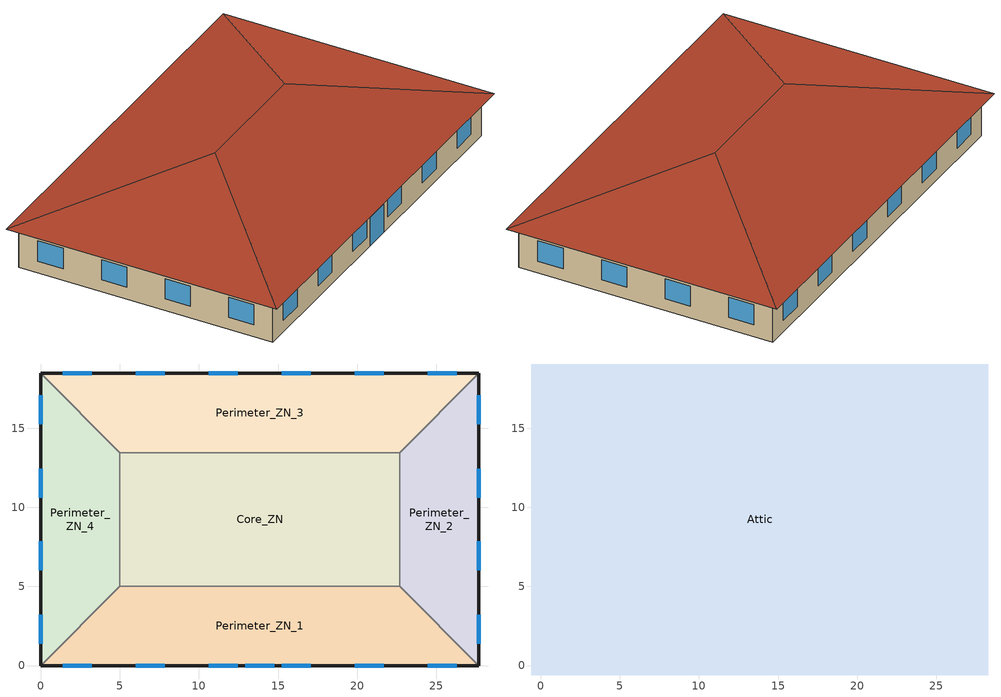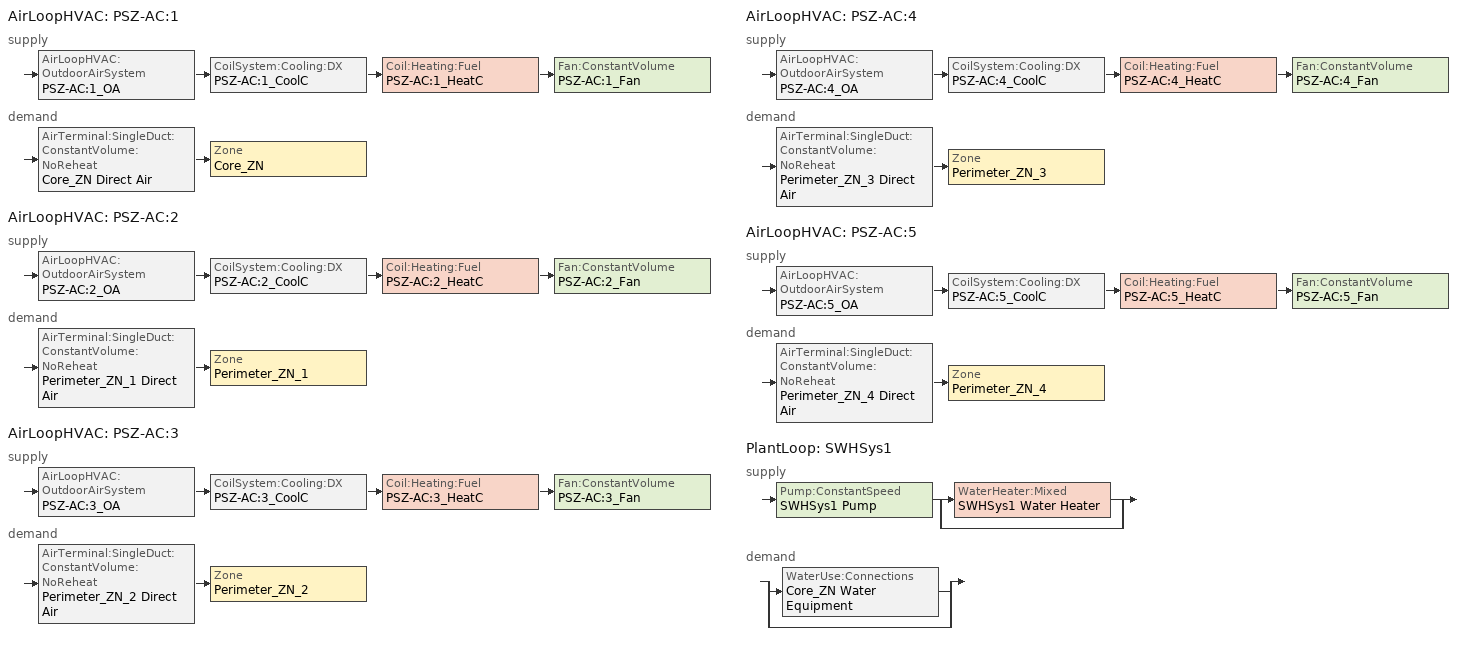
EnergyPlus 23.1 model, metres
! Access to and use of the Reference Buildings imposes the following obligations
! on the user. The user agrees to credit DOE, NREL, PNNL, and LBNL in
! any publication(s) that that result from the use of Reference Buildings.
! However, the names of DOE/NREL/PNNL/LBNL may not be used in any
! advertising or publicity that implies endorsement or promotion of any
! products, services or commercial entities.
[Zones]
Core_ZN
 floor ground (ext-slab): 5,13.46 22.69,13.46 22.69,5 5,5 z0
 wall to Perimeter_ZN_2 (int-walls): 22.69,5 22.69,13.46 z0:3.05
 wall to Perimeter_ZN_3 (int-walls): 22.69,13.46 5,13.46 z0:3.05
 wall to Perimeter_ZN_1 (int-walls): 5,5 22.69,5 z0:3.05
 wall to Perimeter_ZN_4 (int-walls): 5,13.46 5,5 z0:3.05
Perimeter_ZN_1
 floor ground (ext-slab): 27.69,0 0,0 5,5 22.69,5 z0
 wall outside (Mass Non-res Ext Wall): 0,0 27.69,0 z0:3.05
 wall to Perimeter_ZN_2 (int-walls): 27.69,0 22.69,5 z0:3.05
 wall to Perimeter_ZN_4 (int-walls): 5,5 0,0 z0:3.05
 window (Window Non-res Fixed): 1.39,0 3.22,0 / 6.01,0 7.84,0 / 10.62,0 12.45,0 / 15.24,0 17.07,0 / 19.85,0 21.68,0 / 24.47,0 26.3,0 z0.9:2.42; 12.93,0 14.76,0 z0:2.13
Perimeter_ZN_2
 floor ground (ext-slab): 22.69,13.46 27.69,18.46 27.69,0 22.69,5 z0
 wall outside (Mass Non-res Ext Wall): 27.69,0 27.69,18.46 z0:3.05
 wall to Perimeter_ZN_3 (int-walls): 27.69,18.46 22.69,13.46 z0:3.05
 window (Window Non-res Fixed): 27.69,1.39 27.69,3.22 / 27.69,6.01 27.69,7.84 / 27.69,10.62 27.69,12.45 / 27.69,15.24 27.69,17.07 z0.9:2.42
Perimeter_ZN_3
 floor ground (ext-slab): 5,13.46 0,18.46 27.69,18.46 22.69,13.46 z0
 wall outside (Mass Non-res Ext Wall): 27.69,18.46 0,18.46 z0:3.05
 wall to Perimeter_ZN_4 (int-walls): 0,18.46 5,13.46 z0:3.05
 window (Window Non-res Fixed): 26.3,18.46 24.47,18.46 / 21.68,18.46 19.85,18.46 / 17.07,18.46 15.24,18.46 / 12.45,18.46 10.62,18.46 / 7.84,18.46 6.01,18.46 / 3.22,18.46 1.39,18.46 z0.9:2.42
Perimeter_ZN_4
 floor ground (ext-slab): 5,5 0,0 0,18.46 5,13.46 z0
 wall outside (Mass Non-res Ext Wall): 0,18.46 0,0 z0:3.05
 window (Window Non-res Fixed): 0,17.07 0,15.24 / 0,12.45 0,10.62 / 0,7.84 0,6.01 / 0,3.22 0,1.39 z0.9:2.42
Attic
 floor outside (Attic Non-res Floor): 28.29,19.06 28.29,-0.6 27.69,0 27.69,18.46 z3.05; -0.6,19.06 28.29,19.06 27.69,18.46 0,18.46 z3.05; 0,0 27.69,0 28.29,-0.6 -0.6,-0.6 z3.05; -0.6,19.06 0,18.46 0,0 -0.6,-0.6 z3.05
 floor to Core_ZN (Attic Non-res Floor): 5,13.46 22.69,13.46 22.69,5 5,5 z3.05
 floor to Perimeter_ZN_2 (Attic Non-res Floor): 22.69,5 22.69,13.46 27.69,18.46 27.69,0 z3.05
 floor to Perimeter_ZN_3 (Attic Non-res Floor): 0,18.46 27.69,18.46 22.69,13.46 5,13.46 z3.05
 floor to Perimeter_ZN_1 (Attic Non-res Floor): 0,0 5,5 22.69,5 27.69,0 z3.05
 floor to Perimeter_ZN_4 (Attic Non-res Floor): 5,13.46 5,5 0,0 0,18.46 z3.05
 roof outside (Attic Non-res Roof): 28.29,-0.6,3.05 28.29,19.06,3.05 18.46,9.23,6.33; 28.29,19.06,3.05 -0.6,19.06,3.05 9.23,9.23,6.33 18.46,9.23,6.33; -0.6,-0.6,3.05 28.29,-0.6,3.05 18.46,9.23,6.33 9.23,9.23,6.33; -0.6,19.06,3.05 -0.6,-0.6,3.05 9.23,9.23,6.33
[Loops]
AirLoopHVAC 'PSZ-AC:1'
 supply: AirLoopHVAC:OutdoorAirSystem 'PSZ-AC:1_OA' > CoilSystem:Cooling:DX 'PSZ-AC:1_CoolC' > Coil:Heating:Fuel 'PSZ-AC:1_HeatC' > Fan:ConstantVolume 'PSZ-AC:1_Fan'
 demand: AirTerminal:SingleDuct:ConstantVolume:NoReheat 'Core_ZN Direct Air' > Zone 'Core_ZN'
AirLoopHVAC 'PSZ-AC:2'
 supply: AirLoopHVAC:OutdoorAirSystem 'PSZ-AC:2_OA' > CoilSystem:Cooling:DX 'PSZ-AC:2_CoolC' > Coil:Heating:Fuel 'PSZ-AC:2_HeatC' > Fan:ConstantVolume 'PSZ-AC:2_Fan'
 demand: AirTerminal:SingleDuct:ConstantVolume:NoReheat 'Perimeter_ZN_1 Direct Air' > Zone 'Perimeter_ZN_1'
AirLoopHVAC 'PSZ-AC:3'
 supply: AirLoopHVAC:OutdoorAirSystem 'PSZ-AC:3_OA' > CoilSystem:Cooling:DX 'PSZ-AC:3_CoolC' > Coil:Heating:Fuel 'PSZ-AC:3_HeatC' > Fan:ConstantVolume 'PSZ-AC:3_Fan'
 demand: AirTerminal:SingleDuct:ConstantVolume:NoReheat 'Perimeter_ZN_2 Direct Air' > Zone 'Perimeter_ZN_2'
AirLoopHVAC 'PSZ-AC:4'
 supply: AirLoopHVAC:OutdoorAirSystem 'PSZ-AC:4_OA' > CoilSystem:Cooling:DX 'PSZ-AC:4_CoolC' > Coil:Heating:Fuel 'PSZ-AC:4_HeatC' > Fan:ConstantVolume 'PSZ-AC:4_Fan'
 demand: AirTerminal:SingleDuct:ConstantVolume:NoReheat 'Perimeter_ZN_3 Direct Air' > Zone 'Perimeter_ZN_3'
AirLoopHVAC 'PSZ-AC:5'
 supply: AirLoopHVAC:OutdoorAirSystem 'PSZ-AC:5_OA' > CoilSystem:Cooling:DX 'PSZ-AC:5_CoolC' > Coil:Heating:Fuel 'PSZ-AC:5_HeatC' > Fan:ConstantVolume 'PSZ-AC:5_Fan'
 demand: AirTerminal:SingleDuct:ConstantVolume:NoReheat 'Perimeter_ZN_4 Direct Air' > Zone 'Perimeter_ZN_4'
PlantLoop 'SWHSys1'
 supply: Pump:ConstantSpeed 'SWHSys1 Pump' > split
  | WaterHeater:Mixed 'SWHSys1 Water Heater'
  | bypass
 demand: split
  | WaterUse:Connections 'Core_ZN Water Equipment'
  | bypass
[Building]
Ref Bldg Small Office Post1980_v1.3_5.0: North Axis {deg}=0; Terrain=City; Loads Convergence Tolerance Value {W}=0.04; Temperature Convergence Tolerance Value {deltaC}=0.2; Solar Distribution=FullInteriorAndExterior; Maximum Number of Warmup Days=25; Minimum Number of Warmup Days=6
[Site:Location]
USA GA-ATLANTA: Latitude {deg}=33.65; Longitude {deg}=-84.42; Time Zone {hr}=-5; Elevation {m}=315
[SizingPeriod:DesignDay] Day of Month=21; Humidity Condition Type=Wetbulb; Barometric Pressure {Pa}=97598; Rain Indicator=No; Snow Indicator=No; Daylight Saving Time Indicator=No; Solar Model Indicator=ASHRAEClearSky
Name | Month | Day Type | Maximum Dry-Bulb Temperature {C} | Daily Dry-Bulb Temperature Range {deltaC} | Wetbulb or DewPoint at Maximum Dry-Bulb {C} | Wind Speed {m/s} | Wind Direction {deg} | Sky Clearness
ATLANTA Ann Htg 99.6% Condns DB | 1 | WinterDesignDay | -7.3 | 0 | -7.3 | 5.3 | 320 | 0
ATLANTA Ann Clg .4% Condns WB=>MDB | 7 | SummerDesignDay | 31.4 | 9.7 | 25.2 | 4 | 300 | 1
[Site:WaterMainsTemperature]
Calculation Method=CORRELATION; Annual Average Outdoor Air Temperature {C}=15.83; Maximum Difference In Monthly Average Outdoor Air Temperatures {deltaC}=20.5
[Site:GroundTemperature:BuildingSurface]
19.963, 19.905, 19.939, 20.453, 22.043, 22.528, 22.672, 22.78, 22.808, 21.178, 20.28, 20.042
[Construction]
Mass Non-res Ext Wall: 1IN Stucco, 8IN Concrete HW, Mass NonRes Wall Insulation, 1/2IN Gypsum
Attic Non-res Floor: 1/2IN Gypsum, AtticFloor NonRes Insulation, 1/2IN Gypsum
Attic Non-res Roof: Roof Membrane, Metal Decking
ext-slab: HW CONCRETE, CP02 CARPET PAD
int-walls: 1/2IN Gypsum, 1/2IN Gypsum
Window Non-res Fixed: NonRes Fixed Assembly Window
InteriorFurnishings: Std Wood 6inch
[Material] Thermal Absorptance=0.9
Name | Roughness | Thickness {m} | Conductivity {W/m-K} | Density {kg/m3} | Specific Heat {J/kg-K} | Solar Absorptance | Visible Absorptance
Mass NonRes Wall Insulation | MediumRough | 0.00914642 | 0.049 | 265 | 836.8 | 0.7 | 0.7
AtticFloor NonRes Insulation | MediumRough | 0.10017 | 0.049 | 265 | 836.8 | 0.7 | 0.7
Std Wood 6inch | MediumSmooth | 0.15 | 0.12 | 540 | 1210 | 0.7 | 0.7
1/2IN Gypsum | Smooth | 0.0127 | 0.16 | 784.9 | 830 | 0.92 | 0.92
1IN Stucco | Smooth | 0.0253 | 0.6918 | 1858 | 837 | 0.92 | 0.92
8IN CONCRETE HW | Rough | 0.2032 | 1.311 | 2240 | 836.8 | 0.7 | 0.7
HW CONCRETE | Rough | 0.1016 | 1.311 | 2240 | 836.8 | 0.7 | 0.7
Roof Membrane | VeryRough | 0.0095 | 0.16 | 1121.29 | 1460 | 0.7 | 0.7
Metal Decking | MediumSmooth | 0.0015 | 45.006 | 7680 | 418.4 | 0.7 | 0.3
[WindowMaterial:SimpleGlazingSystem]
NonRes Fixed Assembly Window: U-Factor {W/m2-K}=4.08816; Solar Heat Gain Coefficient=0.25
[Material:NoMass]
CP02 CARPET PAD: Roughness=VeryRough; Thermal Resistance {m2-K/W}=0.2165; Thermal Absorptance=0.9; Solar Absorptance=0.7; Visible Absorptance=0.8
[Zone] Type=1; Multiplier=1; Floor Area {m2}=autocalculate
Name | Part of Total Floor Area
Attic | No
Core_ZN; Perimeter_ZN_1; Perimeter_ZN_2; Perimeter_ZN_3; Perimeter_ZN_4 | Yes
[People] Number of People Schedule=BLDG_OCC_SCH; Number of People Calculation Method=Area/Person; Floor Area per Person {m2/person}=18.58; Fraction Radiant=0.3; Sensible Heat Fraction=AUTOCALCULATE; Activity Level Schedule=ACTIVITY_SCH; Enable ASHRAE 55 Comfort Warnings=No; Mean Radiant Temperature Calculation Type=ZoneAveraged; Work Efficiency Schedule=WORK_EFF_SCH; Clothing Insulation Calculation Method=ClothingInsulationSchedule; Clothing Insulation Schedule=CLOTHING_SCH; Air Velocity Schedule=AIR_VELO_SCH; Thermal Comfort Model 1 Type=FANGER
Name | Zone or ZoneList or Space or SpaceList
Core_ZN People | Core_ZN
Perimeter_ZN_1 People | Perimeter_ZN_1
Perimeter_ZN_2 People | Perimeter_ZN_2
Perimeter_ZN_3 People | Perimeter_ZN_3
Perimeter_ZN_4 People | Perimeter_ZN_4
[Lights] Schedule=BLDG_LIGHT_SCH; Design Level Calculation Method=Watts/Area; Watts per Zone Floor Area {W/m2}=19.48; Return Air Fraction=0; Fraction Radiant=0.7; Fraction Visible=0.2; Fraction Replaceable=1; Return Air Fraction Calculated from Plenum Temperature=No
Name | Zone or ZoneList or Space or SpaceList
Core_ZN_Lights | Core_ZN
Perimeter_ZN_1_Lights | Perimeter_ZN_1
Perimeter_ZN_2_Lights | Perimeter_ZN_2
Perimeter_ZN_3_Lights | Perimeter_ZN_3
Perimeter_ZN_4_Lights | Perimeter_ZN_4
[ElectricEquipment] Schedule=BLDG_EQUIP_SCH; Design Level Calculation Method=Watts/Area; Watts per Zone Floor Area {W/m2}=10.76; Fraction Latent=0; Fraction Radiant=0.5; Fraction Lost=0
Name | Zone or ZoneList or Space or SpaceList
Core_ZN_MiscPlug_Equip | Core_ZN
Perimeter_ZN_1_MiscPlug_Equip | Perimeter_ZN_1
Perimeter_ZN_2_MiscPlug_Equip | Perimeter_ZN_2
Perimeter_ZN_3_MiscPlug_Equip | Perimeter_ZN_3
Perimeter_ZN_4_MiscPlug_Equip | Perimeter_ZN_4
[Exterior:Lights]
Exterior Facade Lighting: Schedule=ALWAYS_ON; Design Level {W}=2766; Control Option=AstronomicalClock
[ZoneInfiltration:DesignFlowRate] Design Flow Rate Calculation Method=AirChanges/Hour; Constant Term Coefficient=1; Temperature Term Coefficient=0; Velocity Term Coefficient=0; Velocity Squared Term Coefficient=0
Name | Zone or ZoneList or Space or SpaceList | Schedule | Air Changes per Hour {1/hr}
Core_ZN_Infiltration | Core_ZN | INFIL_QUARTER_ON_SCH | 0.36
Perimeter_ZN_1_Infiltration | Perimeter_ZN_1 | INFIL_QUARTER_ON_SCH | 0.36
Perimeter_ZN_2_Infiltration | Perimeter_ZN_2 | INFIL_QUARTER_ON_SCH | 0.36
Perimeter_ZN_3_Infiltration | Perimeter_ZN_3 | INFIL_QUARTER_ON_SCH | 0.36
Perimeter_ZN_4_Infiltration | Perimeter_ZN_4 | INFIL_QUARTER_ON_SCH | 0.36
Attic_Infiltration | Attic | ALWAYS_ON | 1
[InternalMass] Construction=InteriorFurnishings
Name | Zone or ZoneList | Surface Area {m2}
Core_ZN Internal Mass | Core_ZN | 299.3148
Perimeter_ZN_1 Internal Mass | Perimeter_ZN_1 | 226.9
Perimeter_ZN_2 Internal Mass | Perimeter_ZN_2 | 134.6
Perimeter_ZN_3 Internal Mass | Perimeter_ZN_3 | 226.9
Perimeter_ZN_4 Internal Mass | Perimeter_ZN_4 | 134.6
[Fan:ConstantVolume] Availability Schedule=HVACOperationSchd; Fan Total Efficiency=0.53625; Pressure Rise {Pa}=622; Maximum Flow Rate {m3/s}=AUTOSIZE; Motor Efficiency=0.825; Motor In Airstream Fraction=1
PSZ-AC:1_Fan; PSZ-AC:2_Fan; PSZ-AC:3_Fan; PSZ-AC:4_Fan; PSZ-AC:5_Fan
[Coil:Heating:Fuel] Availability Schedule=ALWAYS_ON; Fuel Type=NaturalGas; Burner Efficiency=0.8; Nominal Capacity {W}=AUTOSIZE
PSZ-AC:1_HeatC; PSZ-AC:2_HeatC; PSZ-AC:3_HeatC; PSZ-AC:4_HeatC; PSZ-AC:5_HeatC
[Coil:Cooling:DX:SingleSpeed] Availability Schedule=ALWAYS_ON; Gross Rated Total Cooling Capacity {W}=AUTOSIZE; Gross Rated Sensible Heat Ratio=AUTOSIZE; Gross Rated Cooling COP {W/W}=3.0672; Rated Air Flow Rate {m3/s}=AUTOSIZE; Total Cooling Capacity Function of Temperature Curve=Cool-Cap-fT; Total Cooling Capacity Function of Flow Fraction Curve=ConstantCubic; Energy Input Ratio Function of Temperature Curve=Cool-EIR-fT; Energy Input Ratio Function of Flow Fraction Curve=ConstantCubic; Part Load Fraction Correlation Curve=Cool-PLF-fPLR
PSZ-AC:1_CoolC DXCoil; PSZ-AC:2_CoolC DXCoil; PSZ-AC:3_CoolC DXCoil; PSZ-AC:4_CoolC DXCoil; PSZ-AC:5_CoolC DXCoil
[Zone equipment]
Core_ZN: Core_ZN Direct Air
Perimeter_ZN_1: Perimeter_ZN_1 Direct Air
Perimeter_ZN_2: Perimeter_ZN_2 Direct Air
Perimeter_ZN_3: Perimeter_ZN_3 Direct Air
Perimeter_ZN_4: Perimeter_ZN_4 Direct Air
[Sizing:Zone] Zone Cooling Design Supply Air Temperature Input Method=SupplyAirTemperature; Zone Cooling Design Supply Air Temperature {C}=14; Zone Heating Design Supply Air Temperature Input Method=SupplyAirTemperature; Zone Heating Design Supply Air Temperature {C}=40; Zone Cooling Design Supply Air Humidity Ratio {kgWater/kgDryAir}=0.0085; Zone Heating Design Supply Air Humidity Ratio {kgWater/kgDryAir}=0.008; Cooling Design Air Flow Method=DesignDay; Heating Design Air Flow Method=DesignDay; Account for Dedicated Outdoor Air System=No; Dedicated Outdoor Air System Control Strategy=NeutralSupplyAir; Dedicated Outdoor Air Low Setpoint Temperature for Design {C}=autosize; Dedicated Outdoor Air High Setpoint Temperature for Design {C}=autosize; Zone Load Sizing Method=Sensible Load Only No Latent Load; Zone Latent Cooling Design Supply Air Humidity Ratio Input Method=HumidityRatioDifference; Zone Cooling Design Supply Air Humidity Ratio Difference {kgWater/kgDryAir}=0.005; Zone Latent Heating Design Supply Air Humidity Ratio Input Method=HumidityRatioDifference; Zone Humidification Design Supply Air Humidity Ratio Difference {kgWater/kgDryAir}=0.005
Name | Design Specification Outdoor Air Object
Core_ZN | SZ DSOA Core_ZN
Perimeter_ZN_1 | SZ DSOA Perimeter_ZN_1
Perimeter_ZN_2 | SZ DSOA Perimeter_ZN_2
Perimeter_ZN_3 | SZ DSOA Perimeter_ZN_3
Perimeter_ZN_4 | SZ DSOA Perimeter_ZN_4
[DesignSpecification:OutdoorAir] Outdoor Air Method=Flow/Person; Outdoor Air Flow per Person {m3/s-person}=0.01
SZ DSOA Core_ZN; SZ DSOA Perimeter_ZN_1; SZ DSOA Perimeter_ZN_2; SZ DSOA Perimeter_ZN_3; SZ DSOA Perimeter_ZN_4
[ZoneControl:Thermostat] Control Type Schedule=Dual Zone Control Type Sched
Name | Zone or ZoneList | Control 1
Core_ZN Thermostat | Core_ZN | Core_ZN DualSPSched
Perimeter_ZN_1 Thermostat | Perimeter_ZN_1 | Perimeter_ZN_1 DualSPSched
Perimeter_ZN_2 Thermostat | Perimeter_ZN_2 | Perimeter_ZN_2 DualSPSched
Perimeter_ZN_3 Thermostat | Perimeter_ZN_3 | Perimeter_ZN_3 DualSPSched
Perimeter_ZN_4 Thermostat | Perimeter_ZN_4 | Perimeter_ZN_4 DualSPSched
[ThermostatSetpoint:DualSetpoint] Heating Setpoint Temperature Schedule=HTGSETP_SCH; Cooling Setpoint Temperature Schedule=CLGSETP_SCH
Core_ZN DualSPSched; Perimeter_ZN_1 DualSPSched; Perimeter_ZN_2 DualSPSched; Perimeter_ZN_3 DualSPSched; Perimeter_ZN_4 DualSPSched
[SetpointManager:SingleZone:Reheat] Control Variable=Temperature; Minimum Supply Air Temperature {C}=10; Maximum Supply Air Temperature {C}=50
Name | Control Zone | Setpoint Node or NodeList
SupAirTemp MngrCore_ZN | Core_ZN | PSZ-AC:1 Supply Equipment Outlet Node
SupAirTemp MngrPerimeter_ZN_1 | Perimeter_ZN_1 | PSZ-AC:2 Supply Equipment Outlet Node
SupAirTemp MngrPerimeter_ZN_2 | Perimeter_ZN_2 | PSZ-AC:3 Supply Equipment Outlet Node
SupAirTemp MngrPerimeter_ZN_3 | Perimeter_ZN_3 | PSZ-AC:4 Supply Equipment Outlet Node
SupAirTemp MngrPerimeter_ZN_4 | Perimeter_ZN_4 | PSZ-AC:5 Supply Equipment Outlet Node
[Sizing:System] Type of Load to Size On=Sensible; Design Outdoor Air Flow Rate {m3/s}=AUTOSIZE; Central Heating Maximum System Air Flow Ratio=1; Preheat Design Temperature {C}=7; Preheat Design Humidity Ratio {kgWater/kgDryAir}=0.008; Precool Design Temperature {C}=12.8; Precool Design Humidity Ratio {kgWater/kgDryAir}=0.008; Central Cooling Design Supply Air Temperature {C}=12.8; Central Heating Design Supply Air Temperature {C}=40; Type of Zone Sum to Use=NonCoincident; 100% Outdoor Air in Cooling=No; 100% Outdoor Air in Heating=No; Central Cooling Design Supply Air Humidity Ratio {kgWater/kgDryAir}=0.0085; Central Heating Design Supply Air Humidity Ratio {kgWater/kgDryAir}=0.008; Cooling Supply Air Flow Rate Method=DesignDay; Heating Supply Air Flow Rate Method=DesignDay; System Outdoor Air Method=ZoneSum; Zone Maximum Outdoor Air Fraction=1; Cooling Design Capacity Method=CoolingDesignCapacity; Cooling Design Capacity {W}=autosize; Heating Design Capacity Method=HeatingDesignCapacity; Heating Design Capacity {W}=autosize; Central Cooling Capacity Control Method=OnOff
PSZ-AC:1; PSZ-AC:2; PSZ-AC:3; PSZ-AC:4; PSZ-AC:5
[Controller:OutdoorAir] Minimum Outdoor Air Flow Rate {m3/s}=AUTOSIZE; Maximum Outdoor Air Flow Rate {m3/s}=AUTOSIZE; Economizer Control Type=NoEconomizer; Economizer Control Action Type=ModulateFlow; Economizer Maximum Limit Dry-Bulb Temperature {C}=28; Economizer Maximum Limit Enthalpy {J/kg}=64000; Economizer Minimum Limit Dry-Bulb Temperature {C}=-100; Lockout Type=NoLockout; Minimum Limit Type=FixedMinimum; Minimum Outdoor Air Schedule=MinOA_Sched
PSZ-AC:1_OA_Controller; PSZ-AC:2_OA_Controller; PSZ-AC:3_OA_Controller; PSZ-AC:4_OA_Controller; PSZ-AC:5_OA_Controller
[AirLoopHVAC] Design Supply Air Flow Rate {m3/s}=AUTOSIZE
PSZ-AC:1; PSZ-AC:2; PSZ-AC:3; PSZ-AC:4; PSZ-AC:5
[CoilSystem:Cooling:DX] Availability Schedule=ALWAYS_ON
Name | Cooling Coil
PSZ-AC:1_CoolC | PSZ-AC:1_CoolC DXCoil
PSZ-AC:2_CoolC | PSZ-AC:2_CoolC DXCoil
PSZ-AC:3_CoolC | PSZ-AC:3_CoolC DXCoil
PSZ-AC:4_CoolC | PSZ-AC:4_CoolC DXCoil
PSZ-AC:5_CoolC | PSZ-AC:5_CoolC DXCoil
[AirTerminal:SingleDuct:ConstantVolume:NoReheat] Availability Schedule=ALWAYS_ON; Maximum Air Flow Rate {m3/s}=AUTOSIZE
Core_ZN Direct Air; Perimeter_ZN_1 Direct Air; Perimeter_ZN_2 Direct Air; Perimeter_ZN_3 Direct Air; Perimeter_ZN_4 Direct Air
[AvailabilityManager:NightCycle] Applicability Schedule=ALWAYS_ON; Fan Schedule=HVACOperationSchd; Control Type=CycleOnAny; Thermostat Tolerance {deltaC}=1; Cycling Run Time Control Type=FixedRunTime; Cycling Run Time {s}=1800
PSZ-AC:1 Availability Manager; PSZ-AC:2 Availability Manager; PSZ-AC:3 Availability Manager; PSZ-AC:4 Availability Manager; PSZ-AC:5 Availability Manager
[SetpointManager:MixedAir] Control Variable=Temperature
Name | Setpoint Node or NodeList
PSZ-AC:1_CoolC SAT Manager | PSZ-AC:1_CoolC-PSZ-AC:1_HeatCNode
PSZ-AC:1_HeatC MixedAir Manager | PSZ-AC:1_HeatC-PSZ-AC:1_FanNode
PSZ-AC:1_OAMixed Air Temp Manager | PSZ-AC:1_OA-PSZ-AC:1_CoolCNode
PSZ-AC:2_CoolC SAT Manager | PSZ-AC:2_CoolC-PSZ-AC:2_HeatCNode
PSZ-AC:2_HeatC MixedAir Manager | PSZ-AC:2_HeatC-PSZ-AC:2_FanNode
PSZ-AC:2_OAMixed Air Temp Manager | PSZ-AC:2_OA-PSZ-AC:2_CoolCNode
PSZ-AC:3_CoolC SAT Manager | PSZ-AC:3_CoolC-PSZ-AC:3_HeatCNode
PSZ-AC:3_HeatC MixedAir Manager | PSZ-AC:3_HeatC-PSZ-AC:3_FanNode
PSZ-AC:3_OAMixed Air Temp Manager | PSZ-AC:3_OA-PSZ-AC:3_CoolCNode
PSZ-AC:4_CoolC SAT Manager | PSZ-AC:4_CoolC-PSZ-AC:4_HeatCNode
PSZ-AC:4_HeatC MixedAir Manager | PSZ-AC:4_HeatC-PSZ-AC:4_FanNode
PSZ-AC:4_OAMixed Air Temp Manager | PSZ-AC:4_OA-PSZ-AC:4_CoolCNode
PSZ-AC:5_CoolC SAT Manager | PSZ-AC:5_CoolC-PSZ-AC:5_HeatCNode
PSZ-AC:5_HeatC MixedAir Manager | PSZ-AC:5_HeatC-PSZ-AC:5_FanNode
PSZ-AC:5_OAMixed Air Temp Manager | PSZ-AC:5_OA-PSZ-AC:5_CoolCNode
[WaterHeater:Mixed]
SWHSys1 Water Heater: Tank Volume {m3}=0.1514; Setpoint Temperature Schedule=SWHSys1 Water Heater Setpoint Temperature Schedule Name; Deadband Temperature Difference {deltaC}=2; Maximum Temperature Limit {C}=82.2222; Heater Control Type=Cycle; Heater Maximum Capacity {W}=845000; Heater Fuel Type=NATURALGAS; Heater Thermal Efficiency=0.78; Off Cycle Parasitic Fuel Consumption Rate {W}=20; Off Cycle Parasitic Fuel Type=NATURALGAS; Off Cycle Parasitic Heat Fraction to Tank=0.8; On Cycle Parasitic Fuel Type=NATURALGAS; Ambient Temperature Indicator=SCHEDULE; Ambient Temperature Schedule=SWHSys1 Water Heater Ambient Temperature Schedule Name; Off Cycle Loss Coefficient to Ambient Temperature {W/K}=6; On Cycle Loss Coefficient to Ambient Temperature {W/K}=6; Use Side Effectiveness=1; Source Side Effectiveness=1; Use Side Design Flow Rate {m3/s}=AUTOSIZE; Source Side Design Flow Rate {m3/s}=AUTOSIZE; Indirect Water Heating Recovery Time {hr}=1.5
[Pump:ConstantSpeed]
SWHSys1 Pump: Design Flow Rate {m3/s}=AUTOSIZE; Design Pump Head {Pa}=0.001; Design Power Consumption {W}=AUTOSIZE; Motor Efficiency=1; Fraction of Motor Inefficiencies to Fluid Stream=0; Pump Control Type=Intermittent
[WaterUse:Equipment]
Core_ZN Water Equipment: Peak Flow Rate {m3/s}=3.15e-06; Flow Rate Fraction Schedule=BLDG_SWH_SCH; Target Temperature Schedule=Water Equipment Temp Sched; Hot Water Supply Temperature Schedule=Water Equipment Hot Supply Temp Sched; Zone=Core_ZN; Sensible Fraction Schedule=Water Equipment Sensible fract sched; Latent Fraction Schedule=Water Equipment Latent fract sched
[PlantEquipmentList]
SWHSys1 Equipment List: SWHSys1 Water Heater
[Sizing:Plant]
SWHSys1: Loop Type=Heating; Design Loop Exit Temperature {C}=60; Loop Design Temperature Difference {deltaC}=5
[SetpointManager:Scheduled]
SWHSys1 Loop Setpoint Manager: Control Variable=Temperature; Schedule=SWHSys1-Loop-Temp-Schedule; Setpoint Node or NodeList=SWHSys1 Supply Outlet Node
[PlantEquipmentOperationSchemes]
SWHSys1 Loop Operation Scheme List: Control Scheme 1=SWHSys1 Operation Scheme; Control Scheme 1 Schedule=ALWAYS_ON
[PlantEquipmentOperation:HeatingLoad]
SWHSys1 Operation Scheme: Load Range 1 Lower Limit {W}=0; Load Range 1 Upper Limit {W}=1000000000000000; Range 1 Equipment List=SWHSys1 Equipment List
[PlantLoop]
SWHSys1: Fluid Type=Water; Plant Equipment Operation Scheme=SWHSys1 Loop Operation Scheme List; Maximum Loop Temperature {C}=60; Minimum Loop Temperature {C}=10; Maximum Loop Flow Rate {m3/s}=AUTOSIZE; Minimum Loop Flow Rate {m3/s}=0; Plant Loop Volume {m3}=AUTOSIZE; Load Distribution Scheme=Optimal
[WaterUse:Connections]
Core_ZN Water Equipment: Water Use Equipment 1=Core_ZN Water Equipment
[UtilityCost:Tariff]
Name | Output Meter | Conversion Factor Choice | Season Schedule | Demand Window Length | Monthly Charge or Variable | Group
GeorgiaPow_PLL-3_PowerLightLarge | Electricity:Facility | kWh | GeorgiaPowerSeasonSchedule | HalfHour | 15.75 | Comm Elect
GeorgiaPow_PLM-3_PowerLightMedium; GeorgiaPow_PLS-3_PowerLightSmall | Electricity:Facility | kWh | GeorgiaPowerSeasonSchedule | HalfHour | 14 | Comm Elect
GeorgiaPow_GS-2_GeneralService | Electricity:Facility | kWh | GeorgiaPowerSeasonSchedule |  | 13.25 | Comm Elect
GA_EIAMonthlyRateGas | NaturalGas:Facility | MCF |  |  | 0 | Comm Gas
[UtilityCost:Charge:Block] Source Variable=totalEnergy; Season=Annual; Category Variable=EnergyCharges
Name | Utility Cost Charge Block | Tariff | Block Size 1 Value or Variable | Block 1 Cost per Unit Value or Variable | Block Size 2 Value or Variable | Block 2 Cost per Unit Value or Variable | Block Size 3 Value or Variable | Block 3 Cost per Unit Value or Variable | Block Size 4 Value or Variable | Block 4 Cost per Unit Value or Variable | Block Size Multiplier Value or Variable
 | AnnualEnergyCharge | GeorgiaPow_PLL-3_PowerLightLarge | 3000 | 0.10099 | 7000 | 0.09186 | 190000 | 0.0786 | remaining | 0.06096
 | AnnualaddedEnergyCharge | GeorgiaPow_PLL-3_PowerLightLarge | 200 | 0 | 200 | 0.0104 | 200 | 0.00822 | remaining | 0.00594 | TotalDemand
 | AnnualEnergyCharge | GeorgiaPow_PLM-3_PowerLightMedium | 3000 | 0.08757 | 7000 | 0.08026 | 190000 | 0.0691 | remaining | 0.05355
 | AnnualaddedEnergyCharge | GeorgiaPow_PLM-3_PowerLightMedium | 200 | 0 | 200 | 0.00892 | 200 | 0.00672 | remaining | 0.00586 | TotalDemand
 | AnnualEnergyCharge | GeorgiaPow_PLS-3_PowerLightSmall | 25 | 0 | 2975 | 0.08808 | 7000 | 0.08367 | remaining | 0.0722
 | AnnualaddedEnergyCharge | GeorgiaPow_PLS-3_PowerLightSmall | 200 | 0 | 200 | 0.0089 | 200 | 0.0067 | remaining | 0.00586 | TotalDemand
 | AnnualEnergyCharge | GeorgiaPow_GS-2_GeneralService | 25 | 0 | remaining | 0.08327
[UtilityCost:Charge:Simple]
Name | Utility Cost Charge Simple | Tariff | Source Variable | Season | Category Variable | Cost per Unit Value or Variable
 | SummerFuelCostRiderEnergyCharge | GeorgiaPow_PLL-3_PowerLightLarge | TotalEnergy | Summer | EnergyCharges | 0.019843
 | WinterFuelCostRiderEnergyCharge | GeorgiaPow_PLL-3_PowerLightLarge | TotalEnergy | Winter | EnergyCharges | 0.016524
 | TaxofSevenPercent | GeorgiaPow_PLL-3_PowerLightLarge | SubTotal | Annual | Taxes | 0.07
 | SummerFuelCostRiderEnergyCharge | GeorgiaPow_PLM-3_PowerLightMedium | TotalEnergy | Summer | EnergyCharges | 0.019843
 | WinterFuelCostRiderEnergyCharge | GeorgiaPow_PLM-3_PowerLightMedium | TotalEnergy | Winter | EnergyCharges | 0.016524
 | TaxofSevenPercent | GeorgiaPow_PLM-3_PowerLightMedium | SubTotal | Annual | Taxes | 0.07
 | SummerFuelCostRiderEnergyCharge | GeorgiaPow_PLS-3_PowerLightSmall | TotalEnergy | Summer | EnergyCharges | 0.019843
 | WinterFuelCostRiderEnergyCharge | GeorgiaPow_PLS-3_PowerLightSmall | TotalEnergy | Winter | EnergyCharges | 0.016524
 | TaxofSevenPercent | GeorgiaPow_PLS-3_PowerLightSmall | SubTotal | Annual | Taxes | 0.07
 | SummerFuelCostRiderEnergyCharge | GeorgiaPow_GS-2_GeneralService | TotalEnergy | Summer | EnergyCharges | 0.019843
 | WinterFuelCostRiderEnergyCharge | GeorgiaPow_GS-2_GeneralService | TotalEnergy | Winter | EnergyCharges | 0.016524
 | TaxofSevenPercent | GeorgiaPow_GS-2_GeneralService | SubTotal | Annual | Taxes | 0.07
 | MonthlyRateGasCharge | GA_EIAMonthlyRateGas | totalEnergy | Annual | EnergyCharges | GA_MonthlyGasRates
 | TaxofSixPercent | GA_EIAMonthlyRateGas | SubTotal | Annual | Taxes | 0.06
[UtilityCost:Qualify] Season=Annual; Threshold Test=Count
Name | Utility Cost Qualify | Tariff | Variable | Qualify Type | Threshold Value or Variable | Number of Months
 | MinDemand500kw | GeorgiaPow_PLL-3_PowerLightLarge | TotalDemand | Minimum | 500 | 12
 | MinDemand30kw | GeorgiaPow_PLM-3_PowerLightMedium | TotalDemand | Minimum | 30 | 12
 | MaxDemand500kw | GeorgiaPow_PLM-3_PowerLightMedium | TotalDemand | Maximum | 500 | 1
 | MaxDemand30kw | GeorgiaPow_PLS-3_PowerLightSmall | TotalDemand | Maximum | 30 | 1
 | MaxDemand30kw | GeorgiaPow_GS-2_GeneralService | TotalDemand | Maximum | 30 | 1
 | MaxEnergy30OOkwh | GeorgiaPow_GS-2_GeneralService | TotalEnergy | Maximum | 3000 | 1
[UtilityCost:Variable]
GA_MonthlyGasRates: Tariff=GA_EIAMonthlyRateGas; Variable Type=Currency; January Value=9.24; February Value=10.07; March Value=10.36; April Value=10.86; May Value=11.95; June Value=13.5; July Value=12.5; August Value=12.65; September Value=12.07; October Value=10.93; November Value=9.39; December Value=8.18
[Schedule:Compact]
ALWAYS_ON: Through: 12/31, For: AllDays, Until: 24:00, 1
INFIL_QUARTER_ON_SCH: Through: 12/31, For: Weekdays SummerDesignDay, Until: 06:00, 1, Until: 22:00, 0.25, Until: 24:00, 1, For: Saturday WinterDesignDay, Until: 06:00, 1, Until: 18:00, 0.25, Until: 24:00, 1, For: Sunday Holidays AllOtherDays, Until: 24:00, 1
BLDG_OCC_SCH: Through: 12/31, For: SummerDesignDay, Until: 06:00, 0, Until: 22:00, 1, Until: 24:00, 0.05, For: Weekdays, Until: 06:00, 0, Until: 07:00, 0.1, Until: 08:00, 0.2, Until: 12:00, 0.95, Until: 13:00, 0.5, Until: 17:00, 0.95, Until: 18:00, 0.3, Until: 20:00, 0.1, Until: 24:00, 0.05, For: Saturday, Until: 06:00, 0, Until: 08:00, 0.1, Until: 12:00, 0.3, Until: 17:00, 0.1, Until: 24:00, 0, For: AllOtherDays, Until: 24:00, 0
BLDG_LIGHT_SCH: Through: 12/31, For: Weekdays, Until: 05:00, 0.05, Until: 07:00, 0.1, Until: 08:00, 0.3, Until: 17:00, 0.9, Until: 18:00, 0.5, Until: 20:00, 0.3, Until: 22:00, 0.2, Until: 23:00, 0.1, Until: 24:00, 0.05, For: Saturday, Until: 06:00, 0.05, Until: 08:00, 0.1, Until: 12:00, 0.3, Until: 17:00, 0.15, Until: 24:00, 0.05, For: SummerDesignDay, Until: 24:00, 1, For: WinterDesignDay, Until: 24:00, 0, For: AllOtherDays, Until: 24:00, 0.05
BLDG_EQUIP_SCH: Through: 12/31, For: Weekdays, Until: 08:00, 0.4, Until: 12:00, 0.9, Until: 13:00, 0.8, Until: 17:00, 0.9, Until: 18:00, 0.5, Until: 24:00, 0.4, For: Saturday, Until: 06:00, 0.3, Until: 08:00, 0.4, Until: 12:00, 0.5, Until: 17:00, 0.35, Until: 24:00, 0.3, For: SummerDesignDay, Until: 24:00, 1, For: WinterDesignDay, Until: 24:00, 0, For: AllOtherDays, Until: 24:00, 0.3
ACTIVITY_SCH: Through: 12/31, For: AllDays, Until: 24:00, 120
WORK_EFF_SCH: Through: 12/31, For: AllDays, Until: 24:00, 0
AIR_VELO_SCH; Water Equipment Sensible fract sched: Through: 12/31, For: AllDays, Until: 24:00, 0.2
CLOTHING_SCH: Through: 04/30, For: AllDays, Until: 24:00, 1, Through: 09/30, For: AllDays, Until: 24:00, 0.5, Through: 12/31, For: AllDays, Until: 24:00, 1
CLGSETP_SCH: Through: 12/31, For: Weekdays SummerDesignDay, Until: 06:00, 26.7, Until: 22:00, 24, Until: 24:00, 26.7, For: Saturday, Until: 06:00, 26.7, Until: 18:00, 24, Until: 24:00, 26.7, For: AllOtherDays, Until: 24:00, 26.7
HTGSETP_SCH: Through: 12/31, For: Weekdays, Until: 06:00, 15.6, Until: 22:00, 21, Until: 24:00, 15.6, For: Saturday, Until: 06:00, 15.6, Until: 18:00, 21, Until: 24:00, 15.6, For: WinterDesignDay, Until: 24:00, 21, For: AllOtherDays, Until: 24:00, 15.6
MinOA_Sched: Through: 12/31, For: Weekdays SummerDesignDay, Until: 07:00, 0, Until: 22:00, 1, Until: 24:00, 0, For: Saturday WinterDesignDay, Until: 07:00, 0, Until: 18:00, 1, Until: 24:00, 0, For: AllOtherDays, Until: 24:00, 0
Dual Zone Control Type Sched: Through: 12/31, For: AllDays, Until: 24:00, 4
HVACOperationSchd: Through: 12/31, For: Weekdays SummerDesignDay, Until: 06:00, 0, Until: 22:00, 1, Until: 24:00, 0, For: Saturday WinterDesignDay, Until: 06:00, 0, Until: 18:00, 1, Until: 24:00, 0, For: AllOtherDays, Until: 24:00, 0
BLDG_SWH_SCH: Through: 12/31, For: Weekdays SummerDesignDay, Until: 05:00, 0.05, Until: 06:00, 0.08, Until: 07:00, 0.07, Until: 08:00, 0.19, Until: 09:00, 0.35, Until: 10:00, 0.38, Until: 11:00, 0.39, Until: 12:00, 0.47, Until: 13:00, 0.57, Until: 14:00, 0.54, Until: 15:00, 0.34, Until: 16:00, 0.33, Until: 17:00, 0.44, Until: 18:00, 0.26, Until: 19:00, 0.21, Until: 20:00, 0.15, Until: 21:00, 0.17, Until: 22:00, 0.08, Until: 24:00, 0.05, For: Saturday WinterDesignDay, Until: 05:00, 0.05, Until: 06:00, 0.08, Until: 07:00, 0.07, Until: 08:00, 0.11, Until: 09:00, 0.15, Until: 10:00, 0.21, Until: 11:00, 0.19, Until: 12:00, 0.23, Until: 13:00, 0.2, Until: 14:00, 0.19, Until: 15:00, 0.15, Until: 16:00, 0.13, Until: 17:00, 0.14, Until: 21:00, 0.07, Until: 22:00, 0.09, Until: 24:00, 0.05, For: AllOtherDays, Until: 05:00, 0.04, Until: 06:00, 0.07, Until: 11:00, 0.04, Until: 13:00, 0.06, Until: 14:00, 0.09, Until: 15:00, 0.06, Until: 21:00, 0.04, Until: 22:00, 0.07, Until: 24:00, 0.04
Water Equipment Latent fract sched: Through: 12/31, For: AllDays, Until: 24:00, 0.05
SWHSys1 Water Heater Ambient Temperature Schedule Name: Through: 12/31, For: AllDays, Until: 24:00, 22
Water Equipment Temp Sched; Water Equipment Hot Supply Temp Sched: Through: 12/31, For: AllDays, Until: 24:00, 43.3
SWHSys1 Water Heater Setpoint Temperature Schedule Name; SWHSys1-Loop-Temp-Schedule: Through: 12/31, For: AllDays, Until: 24:00, 60
GeorgiaPowerSeasonSchedule: Through: 5/31, For: AllDays, Until: 24:00, 1, Through: 9/30, For: AllDays, Until: 24:00, 3, Through: 12/31, For: AllDays, Until: 24:00, 1
[Curve:Quadratic]
Cool-PLF-fPLR: Coefficient1 Constant=0.909496; Coefficient2 x=0.0986477; Coefficient3 x**2=-0.00819488; Minimum Value of x=0; Maximum Value of x=1; Minimum Curve Output=0.7; Maximum Curve Output=1
[Curve:Cubic]
ConstantCubic: Coefficient1 Constant=1; Coefficient2 x=0; Coefficient3 x**2=0; Coefficient4 x**3=0; Minimum Value of x=-100; Maximum Value of x=100
[Curve:Biquadratic] Minimum Value of x=-100; Maximum Value of x=100; Minimum Value of y=-100; Maximum Value of y=100
Name | Coefficient1 Constant | Coefficient2 x | Coefficient3 x**2 | Coefficient4 y | Coefficient5 y**2 | Coefficient6 x*y
Cool-Cap-fT | 0.971212 | -0.0152755 | 0.00144345 | -0.00039321 | -6.8364e-06 | -0.000290596
Cool-EIR-fT | 0.286871 | 0.0239022 | -0.000810648 | 0.0134585 | 0.000338936 | -0.000487004
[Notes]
DOE Commercial Reference Building
Small Office, post-1980 construction
EnergyPlus Version 5.0
ASHRAE Standards 90.1-1989 and 62-1999
Description:  Single story, five zone office building.
Form:         Area = 511 m2 (5,500 ft2); Number of Stories = 1; Shape = rectangle, Aspect ratio = 1.5
Envelope:     Envelope thermal properties vary with climate according to ASHRAE Standard 90.1-1989.
Opaque constructions: mass walls; attic roof; slab-on-grade floor
Windows: window-to-wall ratio = 21.2%, equal distribution of punched windows
Infiltration = 1.5 cfm/ft2 above grade wall area at 0.3 in wc (75 Pa) adjusted to 0.016 in wc (4 Pa).
25% of full value when ventilation system on.
HVAC:         PSZ-AC, gas furnace
No economizers, per ASHRAE 90.1-2004
Int. gains:   lights = 19.48 W/m2 (1.8 W/ft2) (building area method);
elec. plug loads = 10.76 W/m2 (1.0 W/ft2)
gas  plug load = 0 W/m2 (0 W/ft2)
people = 28 total; 5.38/100 m2 (5.0/1000 ft2)
Detached Shading:               None
Daylight:                       None
Natural Ventilation:            None
Zonal Equipment:                None
Air Primary Loops:              PSZ
Plant Loops:                    SHWSys1
System Equipment Autosize:      Yes
Purchased Cooling:              None
Purchased Heating:              None
Coils:                          Coil:Cooling:DX:SingleSpeed; Coil:Heating:Gas
Pumps:                          None
Boilers:                        None
Chillers:                       None
Reference citation for the Commercial Reference Buildings:
Deru, M.; Field, K.; Studer, D.; Benne, K.; Griffith, B.; Torcellini, P;
Halverson, M.; Winiarski, D.; Liu, B.; Rosenberg, M.; Huang, J.;
Yazdanian, M.; Crawley, D. (2010).
U.S. Department of Energy Commercial Reference Building Models of the National Building Stock.
Washington, DC: U.S. Department of Energy, Energy Efficiency and
Renewable Energy, Office of Building Technologies.
***GENERAL SIMULATION PARAMETERS***
Number of Zones: 6
***HOLIDAYS & DAYLIGHT SAVINGS***
